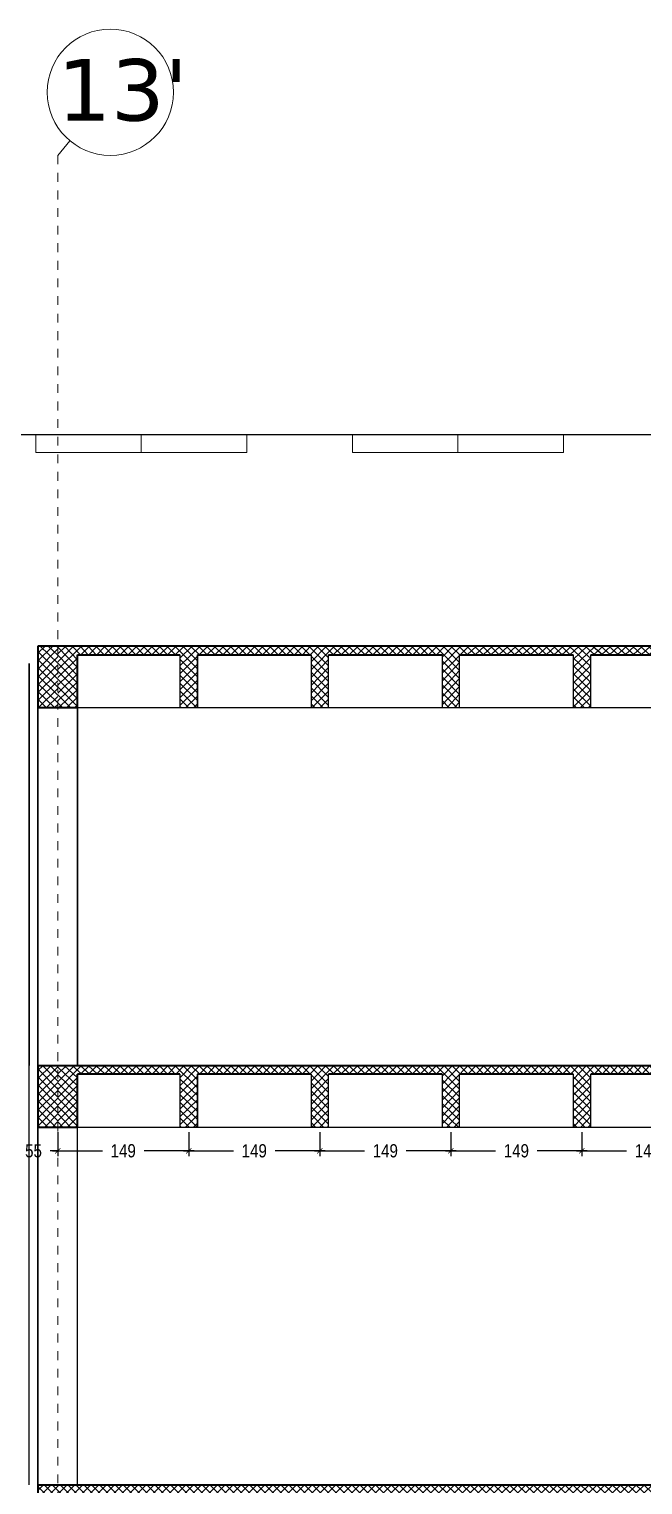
# Model space of a CAD drawing. Header units: metres. Extents: x 7509067 to 7509712, y 4726925 to 4727058.
# Drawn here: x 7509162.05 to 7509169.03, y 4726990.35 to 4727006.91 of the extents above; entities that cross this region are included whole.
import ezdxf

# ---------------------------------------------------------------- set-up
doc = ezdxf.new("R2010")
doc.units = ezdxf.units.M
doc.header["$PDMODE"] = 32
doc.header["$PDSIZE"] = 0.2
doc.linetypes.add('DASHED', pattern=[0.75, 0.5, -0.25])
for name, color, linetype, lineweight in [('Akset_Pen_No__13', 13, 'Continuous', 18), ('muri', 7, 'Continuous', 40), ('New_01 Bodrumi_Pen_No__87', 87, 'Continuous', 18), ('Spotat', 1, 'Continuous', 15)]:
    doc.layers.add(name, color=color, linetype=linetype, lineweight=lineweight)
doc.layers.add('New_01 Bodrumi_Pen_No__88', color=7, linetype='Continuous', lineweight=18, true_color=0x092600)
doc.layers.add('New_01 Bodrumi_Pen_No__89', color=7, linetype='Continuous', lineweight=18, true_color=0x172613)
doc.styles.add('Dimensionet CM', font='swissc.ttf', dxfattribs={"height": 15})
doc.styles.add('Mini shkronjat', font='simplex.shx', dxfattribs={"height": 6})
doc.dimstyles.new('Dimensionet CM', dxfattribs={"dimtxt": 10, "dimasz": 6, "dimexe": 6, "dimexo": 6, "dimgap": 10, "dimtad": 0, "dimtih": 1, "dimtoh": 1, "dimtxsty": 'Dimensionet CM', "dimblk": 'ARCHTICK', "dimcen": 1, "dimdle": 6, "dimadec": 0, "dimazin": 0, "dimtfac": 1, "dimtmove": 0, "dimatfit": 3, "dimldrblk": 'ARCHTICK', "dimfxl": 1, "dimarcsym": 0})

# ---------------------------------------------------------------- blocks, each defined once
blk = doc.blocks.new('_ArchTick')
at = {"layer": 'Spotat', "color": 0, "const_width": 0.15}
blk.add_lwpolyline([(-0.5, -0.5), (0.5, 0.5)], dxfattribs=at)
blk = doc.blocks.new('*D201')
at = {"color": 0, "lineweight": -2, "transparency": 16777216}
for p, q in [((449520.5311734775, 129664.9731456678), (449520.5311734775, 129637.8466535344)), ((449575.531173478, 129664.9731486224), (449575.531173478, 129637.8466535344)), ((449520.5311734775, 129643.8466535344), (449514.5311734775, 129643.8466535344)), ((449520.5311734775, 129643.8466535344), (449529.0555241271, 129643.8466535344)), ((449575.531173478, 129643.8466535344), (449567.0068228284, 129643.8466535344)), ((449575.531173478, 129643.8466535344), (449581.531173478, 129643.8466535344))]:
    blk.add_line(p, q, dxfattribs=at)
at = {"layer": 'Defpoints', "color": 0, "transparency": 16777216}
for p in [(449520.5311734775, 129670.9731456678), (449575.531173478, 129670.9731486224), (449575.531173478, 129643.8466535344)]:
    blk.add_point(p, dxfattribs=at)
at = {"color": 0, "lineweight": -2, "transparency": 16777216, "xscale": 6, "yscale": 6, "zscale": 6}
blk.add_blockref('_ArchTick', (449520.5311734775, 129643.8466535344), dxfattribs=at)
at = {"color": 0, "lineweight": -2, "transparency": 16777216, "xscale": 6, "yscale": 6, "zscale": 6, "rotation": 180}
blk.add_blockref('_ArchTick', (449575.531173478, 129643.8466535344), dxfattribs=at)
at = {"color": 0, "transparency": 16777216, "insert": (449548.0311734778, 129643.8466535344), "char_height": 15, "attachment_point": 5, "style": 'Dimensionet CM'}
blk.add_mtext('55', dxfattribs=at)
blk = doc.blocks.new('*D202')
at = {"color": 0, "lineweight": -2, "transparency": 16777216}
for p, q in [((449575.531173478, 129664.9731486225), (449575.531173478, 129637.8466535345)), ((449724.531173478, 129664.9731428088), (449724.531173478, 129637.8466535345)), ((449569.531173478, 129643.8466535345), (449626.3461085429, 129643.8466535345)), ((449730.531173478, 129643.8466535345), (449673.7162384131, 129643.8466535345))]:
    blk.add_line(p, q, dxfattribs=at)
at = {"layer": 'Defpoints', "color": 0, "transparency": 16777216}
for p in [(449575.531173478, 129670.9731486225), (449724.531173478, 129670.9731428088), (449724.531173478, 129643.8466535345)]:
    blk.add_point(p, dxfattribs=at)
at = {"color": 0, "lineweight": -2, "transparency": 16777216, "xscale": 6, "yscale": 6, "zscale": 6, "rotation": 180}
blk.add_blockref('_ArchTick', (449575.531173478, 129643.8466535345), dxfattribs=at)
at = {"color": 0, "lineweight": -2, "transparency": 16777216, "xscale": 6, "yscale": 6, "zscale": 6}
blk.add_blockref('_ArchTick', (449724.531173478, 129643.8466535345), dxfattribs=at)
at = {"color": 0, "transparency": 16777216, "insert": (449650.031173478, 129643.8466535345), "char_height": 15, "attachment_point": 5, "style": 'Dimensionet CM'}
blk.add_mtext('149', dxfattribs=at)
blk = doc.blocks.new('*D203')
at = {"color": 0, "lineweight": -2, "transparency": 16777216}
for p, q in [((449724.531173478, 129664.9731428089), (449724.531173478, 129637.8466535346)), ((449873.531173478, 129664.9731429347), (449873.531173478, 129637.8466535346)), ((449718.531173478, 129643.8466535346), (449775.3461085429, 129643.8466535346)), ((449879.531173478, 129643.8466535346), (449822.7162384131, 129643.8466535346))]:
    blk.add_line(p, q, dxfattribs=at)
at = {"layer": 'Defpoints', "color": 0, "transparency": 16777216}
for p in [(449724.531173478, 129670.9731428089), (449873.531173478, 129670.9731429347), (449873.531173478, 129643.8466535346)]:
    blk.add_point(p, dxfattribs=at)
at = {"color": 0, "lineweight": -2, "transparency": 16777216, "xscale": 6, "yscale": 6, "zscale": 6, "rotation": 180}
blk.add_blockref('_ArchTick', (449724.531173478, 129643.8466535346), dxfattribs=at)
at = {"color": 0, "lineweight": -2, "transparency": 16777216, "xscale": 6, "yscale": 6, "zscale": 6}
blk.add_blockref('_ArchTick', (449873.531173478, 129643.8466535346), dxfattribs=at)
at = {"color": 0, "transparency": 16777216, "insert": (449799.031173478, 129643.8466535346), "char_height": 15, "attachment_point": 5, "style": 'Dimensionet CM'}
blk.add_mtext('149', dxfattribs=at)
blk = doc.blocks.new('*D204')
at = {"color": 0, "lineweight": -2, "transparency": 16777216}
for p, q in [((449873.531173478, 129664.9731429347), (449873.531173478, 129637.8466535346)), ((450022.531173478, 129664.9731430606), (450022.531173478, 129637.8466535346)), ((449867.531173478, 129643.8466535346), (449924.3461085429, 129643.8466535346)), ((450028.531173478, 129643.8466535346), (449971.7162384131, 129643.8466535346))]:
    blk.add_line(p, q, dxfattribs=at)
at = {"layer": 'Defpoints', "color": 0, "transparency": 16777216}
for p in [(449873.531173478, 129670.9731429347), (450022.531173478, 129670.9731430606), (450022.531173478, 129643.8466535346)]:
    blk.add_point(p, dxfattribs=at)
at = {"color": 0, "lineweight": -2, "transparency": 16777216, "xscale": 6, "yscale": 6, "zscale": 6, "rotation": 180}
blk.add_blockref('_ArchTick', (449873.531173478, 129643.8466535346), dxfattribs=at)
at = {"color": 0, "lineweight": -2, "transparency": 16777216, "xscale": 6, "yscale": 6, "zscale": 6}
blk.add_blockref('_ArchTick', (450022.531173478, 129643.8466535346), dxfattribs=at)
at = {"color": 0, "transparency": 16777216, "insert": (449948.031173478, 129643.8466535346), "char_height": 15, "attachment_point": 5, "style": 'Dimensionet CM'}
blk.add_mtext('149', dxfattribs=at)
blk = doc.blocks.new('*D205')
at = {"color": 0, "lineweight": -2, "transparency": 16777216}
for p, q in [((450022.531173478, 129664.9731430606), (450022.531173478, 129637.8466535346)), ((450171.531173478, 129664.9731431864), (450171.531173478, 129637.8466535346)), ((450016.531173478, 129643.8466535346), (450073.3461085429, 129643.8466535346)), ((450177.531173478, 129643.8466535346), (450120.7162384131, 129643.8466535346))]:
    blk.add_line(p, q, dxfattribs=at)
at = {"layer": 'Defpoints', "color": 0, "transparency": 16777216}
for p in [(450022.531173478, 129670.9731430606), (450171.531173478, 129670.9731431864), (450171.531173478, 129643.8466535346)]:
    blk.add_point(p, dxfattribs=at)
at = {"color": 0, "lineweight": -2, "transparency": 16777216, "xscale": 6, "yscale": 6, "zscale": 6, "rotation": 180}
blk.add_blockref('_ArchTick', (450022.531173478, 129643.8466535346), dxfattribs=at)
at = {"color": 0, "lineweight": -2, "transparency": 16777216, "xscale": 6, "yscale": 6, "zscale": 6}
blk.add_blockref('_ArchTick', (450171.531173478, 129643.8466535346), dxfattribs=at)
at = {"color": 0, "transparency": 16777216, "insert": (450097.031173478, 129643.8466535346), "char_height": 15, "attachment_point": 5, "style": 'Dimensionet CM'}
blk.add_mtext('149', dxfattribs=at)
blk = doc.blocks.new('*D206')
at = {"color": 0, "lineweight": -2, "transparency": 16777216}
for p, q in [((450171.531173478, 129664.9731431864), (450171.531173478, 129637.8466535349)), ((450320.531173478, 129664.9731431864), (450320.531173478, 129637.8466535349)), ((450165.531173478, 129643.8466535349), (450222.3461085429, 129643.8466535349)), ((450326.531173478, 129643.8466535349), (450269.7162384131, 129643.8466535349))]:
    blk.add_line(p, q, dxfattribs=at)
at = {"layer": 'Defpoints', "color": 0, "transparency": 16777216}
for p in [(450171.531173478, 129670.9731431864), (450320.531173478, 129670.9731431864), (450320.531173478, 129643.8466535349)]:
    blk.add_point(p, dxfattribs=at)
at = {"color": 0, "lineweight": -2, "transparency": 16777216, "xscale": 6, "yscale": 6, "zscale": 6, "rotation": 180}
blk.add_blockref('_ArchTick', (450171.531173478, 129643.8466535349), dxfattribs=at)
at = {"color": 0, "lineweight": -2, "transparency": 16777216, "xscale": 6, "yscale": 6, "zscale": 6}
blk.add_blockref('_ArchTick', (450320.531173478, 129643.8466535349), dxfattribs=at)
at = {"color": 0, "transparency": 16777216, "insert": (450246.031173478, 129643.8466535349), "char_height": 15, "attachment_point": 5, "style": 'Dimensionet CM'}
blk.add_mtext('149', dxfattribs=at)
blk = doc.blocks.new('A$C3AEC7A1F')
h = blk.add_hatch()
h.set_pattern_fill('ANSI37', color=256, scale=2, angle=90, style=0)
h.set_pattern_definition([(135, (-134213.6470313228, 70377.72411396418), (-4.490128060534577, -4.490128060534576), []), (225, (-134213.6470313228, 70377.72411396418), (4.490128060534576, -4.490128060534577), [])])
h.paths.add_polyline_path([(9572.3283461713, 2074.884010502195), (9549.8283461713, 2074.884010502195), (9549.8283461713, 2054.88401468395), (9549.82834873686, 2054.88401468395), (9549.82834873686, 2004.884015711315), (9572.3283461713, 2004.884015741351)])
h = blk.add_hatch()
h.set_pattern_fill('ANSI37', color=256, scale=2, angle=90, style=0)
h.set_pattern_definition([(135, (-125908.6507185315, 70837.72411117697), (-4.490128060534577, -4.490128060534576), []), (225, (-125908.6507185315, 70837.72411117697), (4.490128060534576, -4.490128060534577), [])])
h.paths.add_polyline_path([(10317.32832818932, 2074.884007715213), (9572.32832818909, 2074.884007715329), (9572.32832818909, 2004.884007685061), (9594.828328188625, 2004.884007715213), (9594.828328188625, 2064.884007715329), (9711.32832818909, 2064.884007715329), (9711.32832818909, 2004.884007802524), (9731.32832818909, 2004.884007819404), (9731.32832818909, 2064.884007715329), (9860.32832818909, 2064.884007715329), (9860.32832818909, 2004.884007928369), (9880.32832818909, 2004.884007945249), (9880.32832818909, 2064.884007715329), (10009.32832818909, 2064.884007715329), (10009.32832818909, 2004.884008054214), (10029.32832818909, 2004.884008071094), (10029.32832818909, 2064.884007715329), (10158.32832818909, 2064.884007715329), (10158.32832818909, 2004.884008180059), (10178.32832818909, 2004.884008196939), (10178.32832818909, 2064.884007715329), (10294.82833556004, 2064.884007715329), (10294.82833556004, 2004.884007715213), (10317.32832818932, 2004.884007715213)])
h = blk.add_hatch()
h.set_pattern_fill('ANSI37', color=256, scale=2, angle=90, style=0)
h.set_pattern_definition([(135, (-134213.6470313228, 70360.72411396418), (-4.490128060534577, -4.490128060534576), []), (225, (-134213.6470313228, 70360.72411396418), (4.490128060534576, -4.490128060534577), [])])
h.paths.add_polyline_path([(9572.3283461713, 1597.884010502312), (9549.82834873686, 1597.884010502312), (9549.82834873686, 1527.884015741351), (9572.3283461713, 1527.884015771386)])
h = blk.add_hatch()
h.set_pattern_fill('ANSI37', color=256, scale=2, angle=90, style=0)
h.set_pattern_definition([(135, (-126653.6507051726, 70360.72412548697), (-4.490128060534577, -4.490128060534576), []), (225, (-126653.6507051726, 70360.72412548697), (4.490128060534576, -4.490128060534577), [])])
h.paths.add_polyline_path([(10317.32834154845, 1597.884015771502), (10294.82834273542, 1597.884015771502), (10294.82834273542, 1597.884013814328), (9594.828348919167, 1597.884013814328), (9594.828348919167, 1597.884022025217), (9572.328341548215, 1597.884022025333), (9572.328341548215, 1527.884022025217), (9594.828341547982, 1527.884022025217), (9594.828341547982, 1587.884022025217), (9711.328341548215, 1587.884022025217), (9711.328341548215, 1527.884022025217), (9731.328341548215, 1527.884022025217), (9731.328341548215, 1587.884022025217), (9860.328341548215, 1587.884022025217), (9860.328341548215, 1527.884022025217), (9880.328341548215, 1527.884022025217), (9880.328341548215, 1587.884022025217), (10009.32834154821, 1587.884022025217), (10009.32834154821, 1527.884022025217), (10029.32834154821, 1527.884022025217), (10029.32834154821, 1587.884022025217), (10158.32834154821, 1587.884022025217), (10158.32834154821, 1527.884022025217), (10178.32834154821, 1527.884022025217), (10178.32834154821, 1587.884022025217), (10294.8283489194, 1587.884022025217), (10294.8283489194, 1527.884022025217), (10317.32834154845, 1527.884022025217)])
h = blk.add_hatch()
h.set_pattern_fill('ANSI37', color=256, scale=2, angle=90, style=0)
h.set_pattern_definition([(135, (-132986.563461576, 72888.7864081199), (-4.490128060534577, -4.490128060534576), []), (225, (-132986.563461576, 72888.7864081199), (4.490128060534576, -4.490128060534577), [])])
h.paths.add_polyline_path([(10339.82836681057, 1120.884010442125), (9549.828351704753, 1120.884010442125), (9549.828348403447, 1000.884011752845), (9594.82834840368, 1000.884011752845), (9594.828348403447, 1100.884010442009), (10294.82834840345, 1100.884010442009), (10294.82835651014, 1000.884011052258), (10339.82834987447, 1000.884010442009)])
for p, q in [((13598.28124752187, 2314.884010502312), (8739.832022771123, 2314.884010502312)), ((9539.828348736395, 1597.884010502312), (9539.828348736395, 2054.884010502312)), ((9539.828348736395, 2054.884005975269), (9539.828348736395, 1597.884010502312)), ((9549.82834873686, 2054.884010502312), (9549.82834873686, 1597.884010502312)), ((9549.82834873686, 1597.884010502312), (9549.82834873686, 2054.88401468395)), ((9711.3283461713, 2064.884006615786), (9594.828351302422, 2064.884005967237)), ((9594.82834873686, 1597.884010502312), (9594.828353868215, 2064.884000698046)), ((9594.828353868215, 2064.883996171004), (9594.82834873686, 1597.884010502312)), ((9711.3283461713, 2064.884016411903), (9711.3283461713, 2004.884015858814)), ((9731.3283461713, 2064.884016411903), (9731.3283461713, 2004.884015875694)), ((9860.3283461713, 2064.884007445129), (9731.3283461713, 2064.884006727079)), ((10009.3283461713, 2064.884008274588), (9880.3283461713, 2064.884007556422)), ((10158.3283461713, 2064.884009104047), (10029.3283461713, 2064.884008385881)), ((10229.83201389399, 2064.884009501955), (10178.3283461713, 2064.88400921534)), ((10294.82834756433, 2064.884001696308), (10229.8320102623, 2064.884002155915)), ((9594.828353183926, 2004.884015771386), (14019.8283519625, 2004.884015771386)), ((9539.828348736395, 1120.884010502312), (9539.828348736395, 1597.884005233238)), ((9549.828338738647, 1597.884010502312), (10184.83201752568, 1597.884010502312)), ((9549.828338738647, 1120.884010502312), (9549.828338738647, 1597.884014316776)), ((9549.82834873686, 1597.884005203203), (9549.82834873686, 1120.884010502312)), ((10184.83202277042, 1597.884010502312), (10229.83202277042, 1597.884010502312)), ((9594.82834873686, 1120.884010502312), (9594.828351302422, 1587.884005203203)), ((9711.3283461713, 1587.884010502428), (9711.3283461713, 1527.884009949339)), ((9731.3283461713, 1587.884010502428), (9731.3283461713, 1527.884009966219)), ((9594.828350960393, 1527.884015801421), (10395.27000043762, 1527.884015801421)), ((9549.828338738647, 1120.884010502312), (10184.83203360706, 1120.884010502312))]:
    blk.add_line(p, q)
for points in [[(9711.3283461713, 2064.884016411903), (9711.3283461713, 2004.884015858814), (9731.3283461713, 2004.884015875694), (9731.3283461713, 2064.884016411903)], [(9860.3283461713, 2064.884016537748), (9860.3283461713, 2004.884015984659), (9880.3283461713, 2004.884016001539), (9880.3283461713, 2064.884016537748)], [(10009.3283461713, 2064.884016663593), (10009.3283461713, 2004.884016110504), (10029.3283461713, 2004.884016127384), (10029.3283461713, 2064.884016663593)], [(10158.3283461713, 2064.884016789438), (10158.3283461713, 2004.884016236349), (10178.3283461713, 2004.884016253229), (10178.3283461713, 2064.884016789438)], [(9711.3283461713, 1587.884010502428), (9711.3283461713, 1527.884009949339), (9731.3283461713, 1527.884009966219), (9731.3283461713, 1587.884010502428)], [(9860.3283461713, 1587.884010628273), (9860.3283461713, 1527.884010075184), (9880.3283461713, 1527.884010092064), (9880.3283461713, 1587.884010628273)], [(10009.3283461713, 1587.884010754118), (10009.3283461713, 1527.884010201029), (10029.3283461713, 1527.884010217909), (10029.3283461713, 1587.884010754118)], [(10158.3283461713, 1587.884010879963), (10158.3283461713, 1527.884010326874), (10178.3283461713, 1527.884010343754), (10178.3283461713, 1587.884010879963)]]:
    blk.add_lwpolyline(points)
at = {"layer": 'Akset_Pen_No__13', "ltscale": 2}
blk.add_line((9572.3283461713, 2632.871438413218), (9586.20282700134, 2649.518102391798), dxfattribs=at)
at = {"layer": 'Akset_Pen_No__13', "color": 251, "linetype": 'DASHED', "ltscale": 2}
blk.add_line((9572.3283461713, 2632.871438413102), (9572.3283461713, 0.0002224591444246471), dxfattribs=at)
at = {"layer": 'Akset_Pen_No__13', "color": 251, "ltscale": 2}
blk.add_circle((9632.175988528295, 2704.676906627661), 71.80546821455937, dxfattribs=at)
at = {"layer": 'muri'}
for p, q in [((14214.82834261621, 2074.884010502312), (9549.8283461713, 2074.884010502195)), ((9549.8283461713, 2074.884010502195), (9549.8283461713, 2004.884015711315)), ((9594.82834873686, 2064.88401576347), (9711.3283461713, 2064.884016411903)), ((9594.8283461713, 2004.884015771386), (9594.828351302422, 2064.884005967237)), ((9731.3283461713, 2064.884016523196), (9860.3283461713, 2064.884017241246)), ((9880.3283461713, 2064.884017352655), (10009.3283461713, 2064.884018070705)), ((10029.3283461713, 2064.884018181998), (10158.3283461713, 2064.884018900164)), ((10178.3283461713, 2064.884019011457), (10229.8320165734, 2064.884019298072)), ((10229.83201389399, 2064.884009501955), (10294.82833986019, 2064.884009042347)), ((9549.8283461713, 2004.884015711315), (9594.8283461713, 2004.884015771386)), ((9549.828338738647, 1597.884010502312), (10229.83201539947, 1597.884010502312)), ((9549.8283461713, 1597.884010502312), (9549.8283461713, 1527.884015741351)), ((10229.83201539947, 1597.884010502312), (10395.27000051679, 1597.884010502312)), ((9711.3283461713, 1587.884010502428), (9594.82834873686, 1587.884010502428)), ((9594.8283461713, 1527.884015801421), (9594.82834873686, 1587.884010502428)), ((9860.3283461713, 1587.884010502428), (9731.3283461713, 1587.884010502428)), ((10009.3283461713, 1587.884010502428), (9880.3283461713, 1587.884010502428)), ((10158.3283461713, 1587.884010502428), (10029.3283461713, 1587.884010502428)), ((10229.83202277042, 1587.884010502428), (10178.3283461713, 1587.884010502428)), ((10294.82836471207, 1587.884008068533), (10229.83202277042, 1587.884010502428)), ((9549.8283461713, 1527.884015741351), (9594.8283461713, 1527.884015801421)), ((9549.828338738647, 1120.884010502312), (10339.82836384268, 1120.884010502312)), ((9549.828338738647, 1120.884010502312), (9549.828345435788, 1000.884011752845))]:
    blk.add_line(p, q, dxfattribs=at)
at = {"layer": 'New_01 Bodrumi_Pen_No__87', "color": 87, "linetype": 'Continuous', "lineweight": 18}
blk.add_line((13598.28124752187, 2314.884010502312), (8739.832022771123, 2314.884010502312), dxfattribs=at)
at = {"layer": 'New_01 Bodrumi_Pen_No__88', "color": 98, "linetype": 'Continuous', "lineweight": 18, "true_color": 0x092600}
for p, q in [((9539.828348736395, 1597.884010502312), (9539.828348736395, 2054.884010502312)), ((9549.82834873686, 1597.884010502312), (9549.82834873686, 2054.884010502312)), ((9594.82834873686, 1597.884010502312), (9594.828353868215, 2064.884000698046))]:
    blk.add_line(p, q, dxfattribs=at)
at = {"layer": 'New_01 Bodrumi_Pen_No__89', "color": 88, "linetype": 'Continuous', "lineweight": 18, "true_color": 0x172613}
for p, q in [((9547.328353536897, 2314.884010502312), (9547.328353536897, 2294.884002205741)), ((9667.328353536897, 2314.884010502312), (9667.328353536897, 2294.884002205741)), ((9787.328353536897, 2314.884010502312), (9787.328353536897, 2294.884002205741)), ((9907.328353536897, 2314.884010502312), (9907.328353536897, 2294.884002205741)), ((10027.3283535369, 2314.884010502312), (10027.3283535369, 2294.884002205741)), ((10147.3283535369, 2314.884010502312), (10147.3283535369, 2294.884002205741)), ((9547.328353536897, 2294.884002205741), (9667.328353536897, 2294.884002205741)), ((9667.328353536897, 2294.884002205741), (9787.328353536897, 2294.884002205741)), ((9907.328353536897, 2294.884002205741), (10027.3283535369, 2294.884002205741)), ((10027.3283535369, 2294.884002205741), (10147.3283535369, 2294.884002205741))]:
    blk.add_line(p, q, dxfattribs=at)
at = {"color": 251, "insert": (9571.793307605316, 2742.43247534876), "char_height": 70, "width": 119.5210172014777, "attachment_point": 1, "style": 'Mini shkronjat'}
blk.add_mtext("{\\fVerdana|b0|i0|c0|p34;13'}", dxfattribs=at)
for base, p1, p2, picture, middle in [((9572.3283461713, 1500.757520683343), (9517.328346170834, 1527.884012816707), (9572.3283461713, 1527.884015771328), '*D201', (9544.828346171067, 1500.757520683343)), ((9721.3283461713, 1500.757520683401), (9572.3283461713, 1527.884015771386), (9721.3283461713, 1527.884009957721), '*D202', (9646.8283461713, 1500.757520683401)), ((9870.3283461713, 1500.757520683459), (9721.3283461713, 1527.884009957779), (9870.3283461713, 1527.884010083624), '*D203', (9795.8283461713, 1500.757520683459)), ((10019.3283461713, 1500.757520683459), (9870.3283461713, 1527.884010083624), (10019.3283461713, 1527.884010209469), '*D204', (9944.8283461713, 1500.757520683459)), ((10168.3283461713, 1500.757520683459), (10019.3283461713, 1527.884010209469), (10168.3283461713, 1527.884010335314), '*D205', (10093.8283461713, 1500.757520683459)), ((10317.3283461713, 1500.757520683808), (10168.3283461713, 1527.884010335256), (10317.3283461713, 1527.884010335256), '*D206', (10242.8283461713, 1500.757520683808))]:
    dim = blk.add_linear_dim(base=base, p1=p1, p2=p2, dimstyle='Dimensionet CM', override={"dimtmove": 1, "dimfxl": 6})
    dim.commit()
    dim.dimension.update_dxf_attribs({"geometry": picture, "text_midpoint": middle, "insert": (-440003.2028273067, -128143.0891328511)})

msp = doc.modelspace()

# ---------------------------------------------------------------- block references
at = {"color": 1, "xscale": 0.01, "yscale": 0.01, "zscale": 0.01}
msp.add_blockref('A$C3AEC7A1F', (7509066.654185557, 4726979.145873223), dxfattribs=at)

doc.saveas('drawing.dxf')
